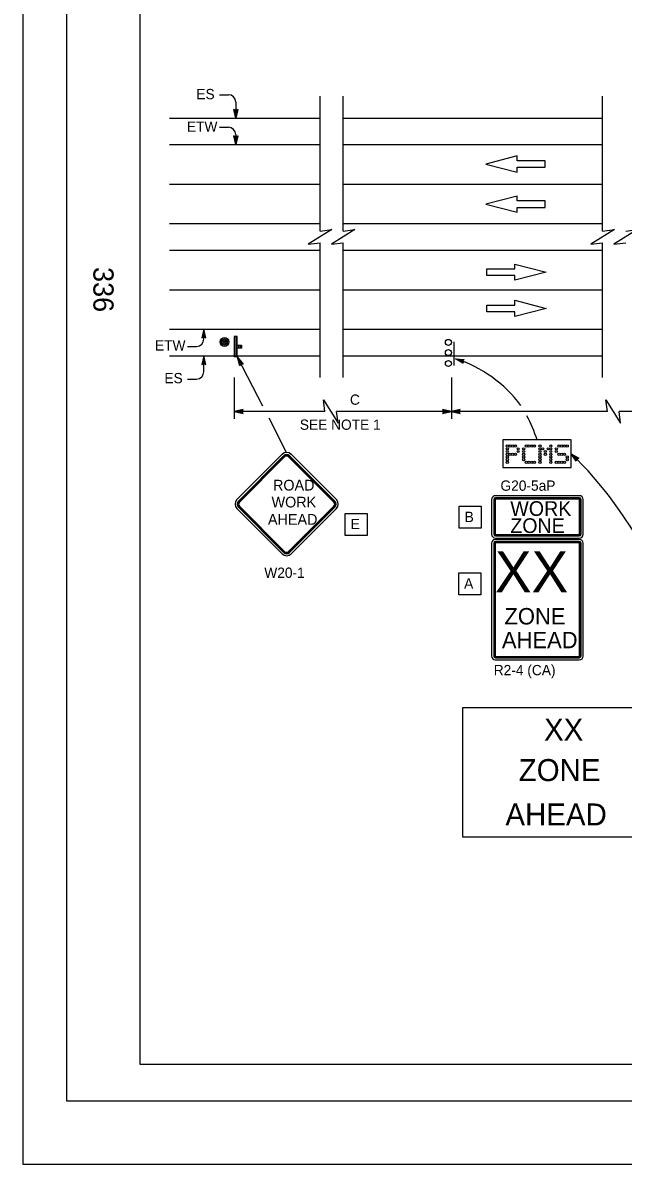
# Model space of a CAD drawing. Extents: x -893 to 867, y -474 to 712.
# Drawn here: x -893 to -484, y -474 to 304 of the extents above; entities that cross this region are included whole.
import ezdxf

# ---------------------------------------------------------------- set-up
doc = ezdxf.new("R2010")
doc.units = 0
for name, color, linetype in [('border_PLOTTING-ELEMENTS', 7, 'Continuous'), ('border_rw_22x34_Cut_Lines', 7, 'Continuous'), ('border_SHEET', 7, 'Continuous'), ('border_WITHIN-BORDER-anno', 7, 'Continuous'), ('pp_PRESENTATION', 7, 'Continuous'), ('rd_ES', 7, 'Continuous'), ('rd_ETW', 7, 'Continuous'), ('tcd_PVMT-MARKER', 7, 'Continuous'), ('tcd_SIGN-ROADSIDE', 7, 'Continuous'), ('tcd_SIGN-ROADSIDE-anno', 7, 'Continuous')]:
    doc.layers.add(name, color=color, linetype=linetype)

msp = doc.modelspace()

# ---------------------------------------------------------------- linework, layer by layer
at = {"layer": 'border_PLOTTING-ELEMENTS'}
for points in [[(-893.43, -474.04), (866.57, -474.04), (866.57, 711.96), (-893.43, 711.96)], [(-863.43, 668.96), (836.57, 668.96), (836.57, -431.04), (-863.43, -431.04)]]:
    msp.add_lwpolyline(points, close=True, dxfattribs=at)
at = {"layer": 'border_rw_22x34_Cut_Lines'}
msp.add_lwpolyline([(-863.43, 668.96), (836.57, 668.96), (836.57, -431.04), (-863.43, -431.04)], close=True, dxfattribs=at)
at = {"layer": 'border_SHEET'}
for p, q in [((-813.43, -406.04), (-813.43, 643.96)), ((811.57, -406.04), (-813.43, -406.04))]:
    msp.add_line(p, q, dxfattribs=at)
at = {"layer": 'pp_PRESENTATION'}
for p, q in [((-690.8, 161.92), (-690.8, 253.85)), ((-675.05, 161.92), (-675.05, 253.85)), ((-498.18, 161.92), (-498.18, 253.85)), ((-556.37, 213.1), (-577.88, 207.57)), ((-556.37, 209.82), (-556.37, 213.1)), ((-577.88, 207.57), (-556.36, 202.05)), ((-537.37, 209.82), (-556.37, 209.82)), ((-556.36, 205.32), (-537.37, 205.32)), ((-556.36, 202.05), (-556.36, 205.32)), ((-537.37, 207.57), (-537.37, 209.82)), ((-537.37, 205.32), (-537.37, 207.57)), ((-556.37, 185.75), (-577.88, 180.22)), ((-577.88, 180.22), (-556.36, 174.7)), ((-556.37, 182.47), (-556.37, 185.75)), ((-537.37, 182.47), (-556.37, 182.47)), ((-537.37, 180.22), (-537.37, 182.47)), ((-537.37, 177.97), (-537.37, 180.22)), ((-556.36, 177.97), (-537.37, 177.97)), ((-556.36, 174.7), (-556.36, 177.97)), ((-690.8, 61.99), (-690.8, 153.92)), ((-675.05, 61.99), (-675.05, 153.92)), ((-498.18, 61.99), (-498.18, 153.92)), ((-577.1, 133.91), (-577.1, 136.16)), ((-577.1, 136.16), (-558.11, 136.16)), ((-577.1, 131.66), (-577.1, 133.91)), ((-558.11, 136.16), (-558.11, 139.43)), ((-558.11, 139.43), (-536.59, 133.91)), ((-536.59, 133.91), (-558.11, 128.38)), ((-558.11, 131.66), (-577.1, 131.66)), ((-558.11, 128.38), (-558.11, 131.66)), ((-577.1, 109.16), (-577.1, 111.41)), ((-577.1, 111.41), (-558.11, 111.41)), ((-577.1, 106.91), (-577.1, 109.16)), ((-558.11, 111.41), (-558.11, 114.69)), ((-558.11, 114.69), (-536.59, 109.16)), ((-536.59, 109.16), (-558.11, 103.64)), ((-558.11, 106.91), (-577.1, 106.91)), ((-558.11, 103.64), (-558.11, 106.91))]:
    msp.add_line(p, q, dxfattribs=at)
for points in [[(-690.8, 161.92), (-682.8, 162.92), (-698.8, 152.92), (-690.8, 153.92)], [(-675.05, 161.92), (-667.05, 162.92), (-683.05, 152.92), (-675.05, 153.92)], [(-498.18, 161.92), (-490.18, 162.92), (-506.18, 152.92), (-498.18, 153.92)], [(-482.43, 161.92), (-474.43, 162.92), (-490.43, 152.92), (-482.43, 153.92)]]:
    msp.add_lwpolyline(points, dxfattribs=at)
at = {"layer": 'rd_ES'}
for p, q in [((-793.43, 238.92), (-690.8, 238.92)), ((-675.05, 238.92), (-498.18, 238.92)), ((-793.43, 76.92), (-690.8, 76.92)), ((-675.05, 76.92), (-498.18, 76.92))]:
    msp.add_line(p, q, dxfattribs=at)
for points in [[(-759.31, 254.82), (-753.28, 254.82)], [(-748.28, 249.82), (-748.28, 238.92)], [(-770.04, 66.02), (-770.04, 76.92)], [(-781.08, 61.02), (-775.04, 61.02)]]:
    msp.add_lwpolyline(points, dxfattribs=at)
for points in [[(-746.96, 244.83), (-748.28, 238.92), (-749.59, 244.83), (-749.24, 244.62), (-748.28, 240.29), (-747.31, 244.62), (-747.66, 244.41), (-748.27, 241.64), (-748.89, 244.41), (-748.54, 244.2), (-748.27, 243), (-748.01, 244.2), (-748.28, 244.04), (-749.59, 244.83), (-748.28, 244.04)], [(-768.73, 71.02), (-770.04, 76.92), (-771.35, 71.02), (-771, 71.23), (-770.05, 75.55), (-769.07, 71.23), (-769.42, 71.43), (-770.04, 74.2), (-770.66, 71.44), (-770.31, 71.65), (-770.04, 72.84), (-769.77, 71.64), (-770.04, 71.8), (-771.35, 71.02), (-770.04, 71.8)]]:
    msp.add_lwpolyline(points, close=True, dxfattribs=at)
for centre, start, end in [((-753.28, 249.82), 0, 90), ((-775.04, 66.02), 270, 0)]:
    msp.add_arc(centre, 5, start, end, dxfattribs=at)
at = {"layer": 'rd_ETW'}
for p, q in [((-793.43, 220.92), (-690.8, 220.92)), ((-675.05, 220.92), (-498.18, 220.92)), ((-793.43, 166.92), (-690.8, 166.92)), ((-675.05, 166.92), (-498.18, 166.92)), ((-793.43, 148.92), (-690.8, 148.92)), ((-675.05, 148.92), (-498.18, 148.92)), ((-793.43, 94.92), (-690.8, 94.92)), ((-675.05, 94.92), (-498.18, 94.92))]:
    msp.add_line(p, q, dxfattribs=at)
for points in [[(-759.31, 232.61), (-753.28, 232.61)], [(-748.28, 227.61), (-748.28, 220.92)], [(-770.04, 88.23), (-770.04, 94.92)], [(-781.08, 83.23), (-775.04, 83.23)]]:
    msp.add_lwpolyline(points, dxfattribs=at)
for points in [[(-746.96, 226.83), (-748.28, 220.92), (-749.59, 226.83), (-749.24, 226.62), (-748.28, 222.29), (-747.31, 226.62), (-747.66, 226.41), (-748.27, 223.64), (-748.89, 226.41), (-748.54, 226.2), (-748.27, 225), (-748.01, 226.2), (-748.28, 226.04), (-749.59, 226.83), (-748.28, 226.04)], [(-768.73, 89.02), (-770.04, 94.92), (-771.35, 89.02), (-771, 89.23), (-770.05, 93.55), (-769.07, 89.23), (-769.42, 89.43), (-770.04, 92.2), (-770.66, 89.44), (-770.31, 89.65), (-770.04, 90.84), (-769.77, 89.64), (-770.04, 89.8), (-771.35, 89.02), (-770.04, 89.8)]]:
    msp.add_lwpolyline(points, close=True, dxfattribs=at)
for centre, start, end in [((-753.28, 227.61), 0, 90), ((-775.04, 88.23), 270, 0)]:
    msp.add_arc(centre, 5, start, end, dxfattribs=at)
at = {"layer": 'tcd_PVMT-MARKER'}
for p, q in [((-793.43, 193.92), (-690.8, 193.92)), ((-675.05, 193.92), (-498.18, 193.92)), ((-793.43, 121.92), (-690.8, 121.92)), ((-675.05, 121.92), (-498.18, 121.92))]:
    msp.add_line(p, q, dxfattribs=at)
at = {"layer": 'tcd_SIGN-ROADSIDE'}
for p, q in [((-747.29, 89.92), (-749.26, 89.92)), ((-749.26, 89.92), (-749.26, 76.14)), ((-748.27, 89.92), (-748.27, 76.14)), ((-747.29, 76.14), (-747.29, 89.92)), ((-599.62, 86.44), (-599.62, 70.37)), ((-747.29, 84.02), (-746.3, 84.02)), ((-747.29, 83.03), (-747.29, 83.03)), ((-746.3, 82.05), (-747.29, 82.05)), ((-746.3, 84.02), (-744.33, 84.02)), ((-746.3, 84.02), (-746.3, 82.05)), ((-744.33, 82.05), (-746.3, 82.05)), ((-745.32, 84.02), (-745.32, 82.05)), ((-744.33, 84.02), (-744.33, 82.05)), ((-747.29, 76.14), (-749.26, 76.14))]:
    msp.add_line(p, q, dxfattribs=at)
for points in [[(-566.26, 0.71), (-519.54, 0.71), (-519.54, 19.55), (-566.26, 19.55)], [(-593.51, -162.92), (-451.29, -162.92), (-451.29, -251.25), (-593.51, -251.25)]]:
    msp.add_lwpolyline(points, close=True, dxfattribs=at)
for points in [[(-716.62, 9.72), (-747.51, -21.17)], [(-715.61, 8.7), (-746.49, -22.18)], [(-715.27, 8.36), (-746.15, -22.52)], [(-714.93, 8.02), (-745.81, -22.86)], [(-681.33, -22.86), (-712.21, 8.02)], [(-680.99, -22.52), (-711.87, 8.36)], [(-680.65, -22.18), (-711.53, 8.7)], [(-679.63, -21.17), (-710.51, 9.72)], [(-573.87, -21.08), (-573.87, -44.71)], [(-572.45, -21.08), (-572.45, -44.71)], [(-571.97, -21.08), (-571.97, -44.71)], [(-571.49, -20.85), (-571.49, -44.72)], [(-514.08, -20.85), (-571.49, -20.85)], [(-514.08, -18.47), (-571.26, -18.47)], [(-514.08, -19.89), (-571.26, -19.89)], [(-514.08, -20.37), (-571.26, -20.37)], [(-513.84, -44.95), (-513.84, -21.08)], [(-513.37, -44.72), (-513.37, -21.08)], [(-512.89, -44.71), (-512.89, -21.08)], [(-511.46, -44.71), (-511.46, -21.08)], [(-747.51, -27.27), (-716.62, -58.16)], [(-746.49, -26.26), (-715.61, -57.14)], [(-746.15, -25.92), (-715.27, -56.8)], [(-745.81, -25.58), (-714.93, -56.46)], [(-712.21, -56.46), (-681.33, -25.58)], [(-711.87, -56.8), (-680.99, -25.92)], [(-711.53, -57.14), (-680.65, -26.26)], [(-710.51, -58.16), (-679.63, -27.27)], [(-571.26, -44.95), (-513.84, -44.95)], [(-571.26, -45.42), (-514.08, -45.42)], [(-571.26, -45.9), (-514.08, -45.9)], [(-573.87, -50.86), (-573.87, -127.73)], [(-572.45, -50.86), (-572.45, -127.73)], [(-571.97, -50.86), (-571.97, -127.73)], [(-571.49, -50.85), (-571.49, -127.74)], [(-571.26, -47.32), (-514.08, -47.32)], [(-514.08, -48.24), (-571.26, -48.24)], [(-514.08, -49.67), (-571.26, -49.67)], [(-514.08, -50.15), (-571.26, -50.15)], [(-514.08, -50.62), (-571.26, -50.62)], [(-513.84, -127.73), (-513.84, -50.86)], [(-513.37, -127.74), (-513.37, -50.86)], [(-512.89, -127.73), (-512.89, -50.86)], [(-511.46, -127.73), (-511.46, -50.86)], [(-571.26, -127.96), (-514.08, -127.96)], [(-571.26, -128.44), (-514.08, -128.44)], [(-571.26, -128.91), (-514.08, -128.91)], [(-571.26, -130.34), (-514.08, -130.34)]]:
    msp.add_lwpolyline(points, dxfattribs=at)
for centre, radius in [((-755.97, 86.29), 3), ((-755.97, 86.29), 2.1), ((-755.97, 86.29), 1.2), ((-755.97, 86.29), 0.3), ((-603.33, 86.03), 2.06), ((-603.33, 79.03), 2.06), ((-603.33, 71.61), 2.06), ((-563.16, 15.35), 0.767), ((-561.3, 15.35), 0.767), ((-559.44, 15.35), 0.767), ((-557.59, 15.35), 0.767), ((-550.16, 15.35), 0.767), ((-548.31, 15.35), 0.767), ((-546.45, 15.35), 0.767), ((-544.59, 15.35), 0.767), ((-540.88, 15.35), 0.767), ((-533.46, 15.35), 0.767), ((-527.89, 15.35), 0.767), ((-526.03, 15.35), 0.767), ((-524.18, 15.35), 0.767), ((-522.32, 15.35), 0.767), ((-563.16, 13.49), 0.767), ((-563.16, 11.64), 0.767), ((-563.16, 9.78), 0.767), ((-563.16, 7.93), 0.767), ((-561.3, 9.78), 0.767), ((-559.44, 9.78), 0.767), ((-557.59, 9.78), 0.767), ((-555.73, 13.49), 0.767), ((-555.73, 11.64), 0.767), ((-552.02, 13.49), 0.767), ((-552.02, 11.64), 0.767), ((-552.02, 9.78), 0.767), ((-552.02, 7.93), 0.767), ((-540.88, 13.49), 0.767), ((-540.88, 11.64), 0.767), ((-540.88, 9.78), 0.767), ((-540.88, 7.93), 0.767), ((-539.03, 13.49), 0.767), ((-537.17, 11.64), 0.767), ((-537.17, 9.78), 0.767), ((-535.31, 13.49), 0.767), ((-533.46, 13.49), 0.767), ((-533.46, 11.64), 0.767), ((-533.46, 9.78), 0.767), ((-533.46, 7.93), 0.767), ((-529.74, 13.49), 0.767), ((-529.74, 11.64), 0.767), ((-527.89, 9.78), 0.767), ((-526.03, 9.78), 0.767), ((-524.18, 9.78), 0.767), ((-522.32, 7.93), 0.767), ((-563.16, 6.07), 0.767), ((-563.16, 4.21), 0.767), ((-552.02, 6.07), 0.767), ((-550.16, 4.21), 0.767), ((-548.31, 4.21), 0.767), ((-546.45, 4.21), 0.767), ((-544.59, 4.21), 0.767), ((-540.88, 6.07), 0.767), ((-540.88, 4.21), 0.767), ((-533.46, 6.07), 0.767), ((-533.46, 4.21), 0.767), ((-529.74, 4.21), 0.767), ((-527.89, 4.21), 0.767), ((-526.03, 4.21), 0.767), ((-524.18, 4.21), 0.767), ((-522.32, 6.07), 0.767)]:
    msp.add_circle(centre, radius, dxfattribs=at)
for centre, radius, start, end in [((-713.57, 6.66), 4.32, 45, 135), ((-713.57, 6.66), 2.88, 45, 135), ((-713.57, 6.66), 2.4, 45, 135), ((-713.57, 6.66), 1.92, 45, 135), ((-744.45, -24.22), 4.32, 135, 224.99989), ((-744.45, -24.22), 2.88, 135, 224.99989), ((-744.45, -24.22), 2.4, 135, 224.99989), ((-744.45, -24.22), 1.92, 135, 224.99989), ((-682.68, -24.22), 1.92, 315, 45), ((-682.68, -24.22), 2.4, 315, 45), ((-682.68, -24.22), 2.88, 315, 45), ((-682.68, -24.22), 4.32, 315, 45), ((-571.26, -21.08), 2.62, 90, 180), ((-571.26, -21.08), 1.19, 90, 180), ((-571.26, -21.08), 0.714, 90, 180), ((-514.08, -21.08), 2.62, 0, 90), ((-514.08, -21.08), 1.19, 0, 90), ((-514.08, -21.08), 0.714, 0, 90), ((-514.08, -21.08), 0.238, 0, 90), ((-514.08, -21.08), 0.238, 0, 90), ((-571.26, -44.71), 2.62, 180, 270), ((-571.26, -44.71), 1.19, 180, 270), ((-571.26, -44.71), 0.714, 180, 270), ((-571.26, -44.71), 0.238, 180, 270), ((-571.26, -44.71), 0.238, 180, 270), ((-514.08, -44.71), 0.714, 270, 360), ((-514.08, -44.71), 1.19, 270, 360), ((-514.08, -44.71), 2.62, 270, 360), ((-571.26, -50.86), 2.62, 90, 180), ((-571.26, -50.86), 1.19, 90, 180), ((-571.26, -50.86), 0.714, 90, 180), ((-571.26, -50.86), 0.238, 90, 180), ((-571.26, -50.86), 0.238, 90, 180), ((-514.08, -50.86), 2.62, 0, 90), ((-514.08, -50.86), 1.19, 0, 90), ((-514.08, -50.86), 0.714, 0, 90), ((-514.08, -50.86), 0.238, 0, 90), ((-514.08, -50.86), 0.238, 0, 90), ((-713.57, -55.11), 4.32, 225, 315), ((-713.57, -55.11), 2.88, 225, 315), ((-713.57, -55.11), 2.4, 225, 315), ((-713.57, -55.11), 1.92, 225, 315), ((-571.26, -127.73), 2.62, 180, 270), ((-571.26, -127.73), 1.19, 180, 270), ((-571.26, -127.73), 0.714, 180, 270), ((-571.26, -127.73), 0.238, 180, 270), ((-571.26, -127.73), 0.238, 180, 270), ((-514.08, -127.73), 0.714, 270, 360), ((-514.08, -127.73), 1.19, 270, 360), ((-514.08, -127.73), 2.62, 270, 360), ((-514.08, -127.73), 0.238, 270, 360), ((-514.08, -127.73), 0.238, 270, 360)]:
    msp.add_arc(centre, radius, start, end, dxfattribs=at)
at = {"layer": 'tcd_SIGN-ROADSIDE-anno'}
for p, q in [((-729.83, 42.44), (-747.1, 75.86)), ((-749.26, 62.02), (-749.26, 33.92)), ((-601.22, 62.02), (-601.22, 33.92)), ((-743.26, 40.26), (-749.26, 38.92)), ((-749.26, 38.92), (-749.26, 38.92)), ((-749.26, 38.92), (-743.26, 37.59)), ((-687.52, 38.92), (-749.26, 38.92)), ((-743.47, 39.91), (-747.88, 38.92)), ((-747.87, 38.92), (-743.49, 37.95)), ((-743.71, 39.55), (-746.5, 38.92)), ((-746.5, 38.92), (-743.67, 38.3)), ((-743.88, 39.2), (-745.11, 38.93)), ((-745.11, 38.93), (-743.91, 38.66)), ((-744.06, 38.92), (-743.26, 40.26)), ((-743.26, 37.59), (-744.06, 38.92)), ((-743.26, 40.26), (-743.26, 40.26)), ((-601.22, 38.92), (-679.52, 38.92)), ((-601.22, 38.92), (-607.22, 40.25)), ((-607.22, 40.25), (-607.22, 40.25)), ((-607.22, 40.25), (-606.42, 38.92)), ((-606.42, 38.92), (-607.22, 37.58)), ((-607.22, 37.58), (-601.22, 38.92)), ((-607.01, 37.94), (-602.6, 38.92)), ((-602.61, 38.93), (-606.99, 39.89)), ((-603.99, 38.92), (-606.81, 39.55)), ((-606.77, 38.3), (-603.99, 38.92)), ((-606.6, 38.64), (-605.37, 38.92)), ((-605.37, 38.92), (-606.58, 39.19)), ((-595.22, 40.26), (-601.22, 38.92)), ((-601.22, 38.92), (-601.22, 38.92)), ((-601.22, 38.92), (-595.22, 37.59)), ((-601.22, 38.92), (-601.22, 38.92)), ((-494.9, 38.92), (-601.22, 38.92)), ((-595.44, 39.91), (-599.84, 38.92)), ((-599.83, 38.92), (-595.46, 37.95)), ((-595.67, 39.55), (-598.46, 38.92)), ((-598.46, 38.92), (-595.64, 38.3)), ((-595.85, 39.2), (-597.08, 38.93)), ((-597.08, 38.93), (-595.87, 38.66)), ((-596.02, 38.92), (-595.22, 40.26)), ((-595.22, 37.59), (-596.02, 38.92)), ((-595.22, 40.26), (-595.22, 40.26)), ((-389.26, 38.92), (-486.9, 38.92)), ((-743.26, 37.59), (-743.26, 37.59)), ((-713.57, 10.98), (-725.6, 34.27)), ((-607.22, 37.58), (-607.22, 37.58)), ((-595.22, 37.59), (-595.22, 37.59))]:
    msp.add_line(p, q, dxfattribs=at)
for points in [[(-745.56, 70.01), (-747.1, 75.86), (-743.23, 71.22), (-743.64, 71.24), (-746.47, 74.65), (-745.35, 70.36), (-745.14, 70.7), (-745.86, 73.45), (-744.04, 71.27), (-744.45, 71.3), (-745.23, 72.24), (-744.92, 71.05), (-744.75, 71.32), (-743.23, 71.22), (-744.75, 71.32)], [(-593.3, 71.78), (-598.54, 74.8), (-592.52, 74.29), (-592.82, 74.02), (-597.24, 74.39), (-593.4, 72.17), (-593.49, 72.57), (-595.95, 73.98), (-593.13, 73.74), (-593.43, 73.47), (-594.65, 73.58), (-593.59, 72.96), (-593.66, 73.27), (-592.52, 74.29), (-593.66, 73.27)], [(-516.18, 5.1), (-519.54, 10.13), (-514.36, 7), (-514.76, 6.89), (-518.55, 9.19), (-516.09, 5.49), (-516, 5.89), (-517.57, 8.25), (-515.15, 6.78), (-515.54, 6.68), (-516.59, 7.31), (-515.91, 6.29), (-515.84, 6.6), (-514.36, 7), (-515.84, 6.6)], [(-673.65, -45.57), (-673.65, -30.57), (-658.65, -30.57), (-658.65, -45.57)], [(-595.89, -40.7), (-595.89, -25.7), (-580.89, -25.7), (-580.89, -40.7)], [(-596.26, -86.08), (-596.26, -71.08), (-581.26, -71.08), (-581.26, -86.08)]]:
    msp.add_lwpolyline(points, close=True, dxfattribs=at)
for points in [[(-687.52, 38.92), (-688.51, 46.9), (-678.51, 30.9), (-679.52, 38.92)], [(-494.9, 38.92), (-495.9, 46.9), (-485.9, 30.9), (-486.9, 38.92)]]:
    msp.add_lwpolyline(points, dxfattribs=at)
for centre, radius, start, end in [((-624.82, -9.28), 88.08, 36.38514, 72.64456), ((-632.91, -8.44), 94.26, 17.27329, 28.13269)]:
    msp.add_arc(centre, radius, start, end, dxfattribs=at)
msp.add_ellipse((-559.85, -183.44), major_axis=(-65.17, 231.46), ratio=0.554871, start_param=4.645116, end_param=5.529863, dxfattribs=at)

# ---------------------------------------------------------------- texts
at = {"layer": 'border_WITHIN-BORDER-anno'}
msp.add_text('336', height=13.779, rotation=270, dxfattribs=at).set_placement((-845.33, 137.37))
at = {"layer": 'rd_ES'}
for p in [(-775.13, 251.75), (-796.9, 58.17)]:
    msp.add_text('ES', height=7, dxfattribs=at).set_placement(p)
at = {"layer": 'rd_ETW'}
for p in [(-781.55, 229.54), (-803.32, 80.46)]:
    msp.add_text('ETW', height=7, dxfattribs=at).set_placement(p)
at = {"layer": 'tcd_SIGN-ROADSIDE'}
for s, height, p in [('ROAD', 7.32, (-722.87, -14.96)), ('WORK', 7.32, (-723.87, -26.5)), ('WORK', 10, (-561.12, -32.23)), ('AHEAD', 7.32, (-726.32, -38.25)), ('ZONE', 10, (-561.12, -43.88)), ('XX', 28, (-571.58, -84.3)), ('ZONE', 11.2, (-565.09, -106.23)), ('AHEAD', 11.2, (-566.84, -122.45)), ('XX', 15, (-538.11, -185.33)), ('ZONE', 15, (-555.35, -212.97)), ('AHEAD', 15, (-564.44, -243.2))]:
    msp.add_text(s, height=height, dxfattribs=at).set_placement(p)
at = {"layer": 'tcd_SIGN-ROADSIDE-anno'}
for s, p in [('C', (-670.39, 43.49)), ('SEE NOTE 1', (-704.6, 26.43)), ('G20-5aP', (-567.81, -15.1)), ('B', (-592.22, -36.4)), ('E', (-669.97, -41.27)), ('W20-1', (-728.81, -74.45)), ('A', (-592.59, -81.78)), ('R2-4 (CA)', (-572.4, -140.83))]:
    msp.add_text(s, height=7, dxfattribs=at).set_placement(p)

doc.saveas('drawing.dxf')
